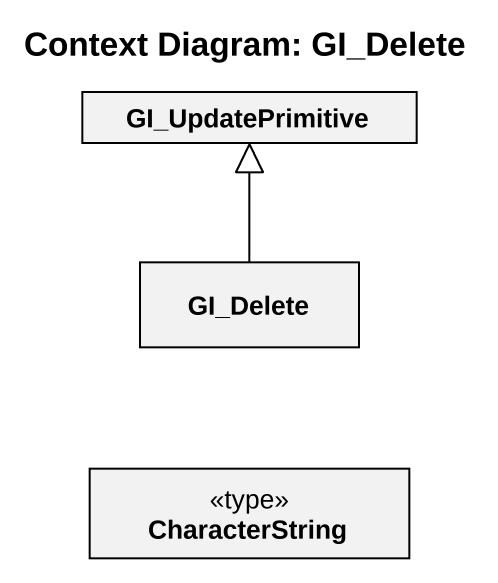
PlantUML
@startuml
title Context Diagram: GI_Delete
hide circle
hide empty members
class GI_UpdatePrimitive
class GI_Delete
class CharacterString <<type>>
GI_Delete -up-|> GI_UpdatePrimitive
@enduml
